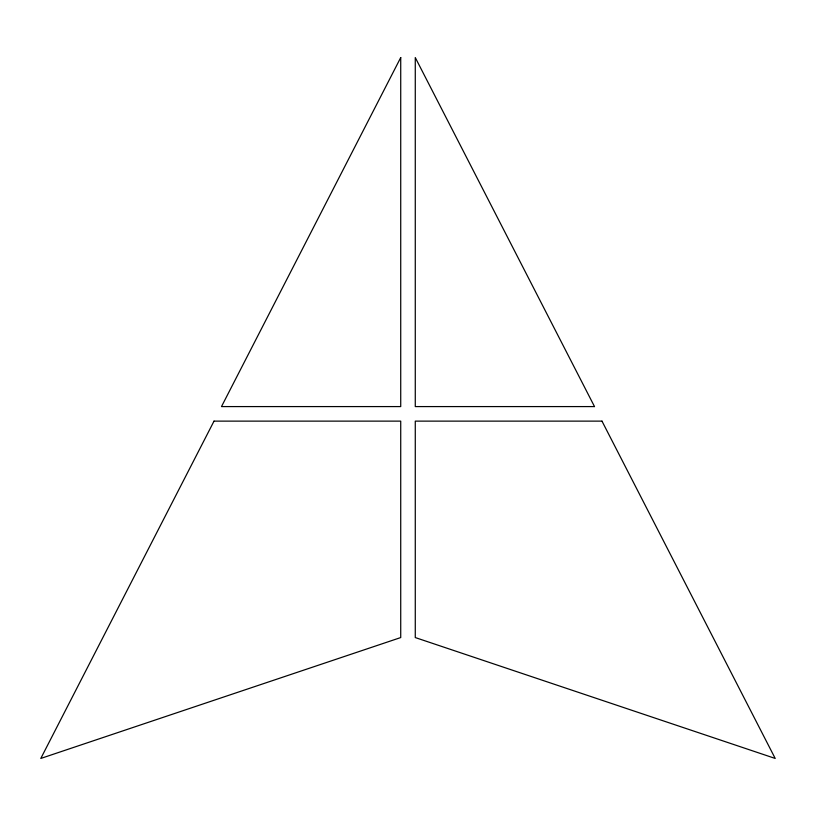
<?xml version="1.0" encoding="UTF-8"?>
<svg xmlns="http://www.w3.org/2000/svg" width="816" height="816" viewBox="0 0 816 816"><rect width="100%" height="100%" fill="white"/><g stroke="black" fill="none" stroke-linecap="round" stroke-linejoin="round"><path stroke-width="1.22" d="M214.016 421.127L40.8 758.441L400.727 637.561L400.727 421.127L214.016 421.127M400.727 57.559L221.493 406.582L400.727 406.582L400.727 57.559M594.507 406.582L415.273 406.582L415.273 57.559L594.507 406.582M601.984 421.127L415.273 421.127L415.273 637.561L775.2 758.441L601.984 421.127"/></g></svg>
